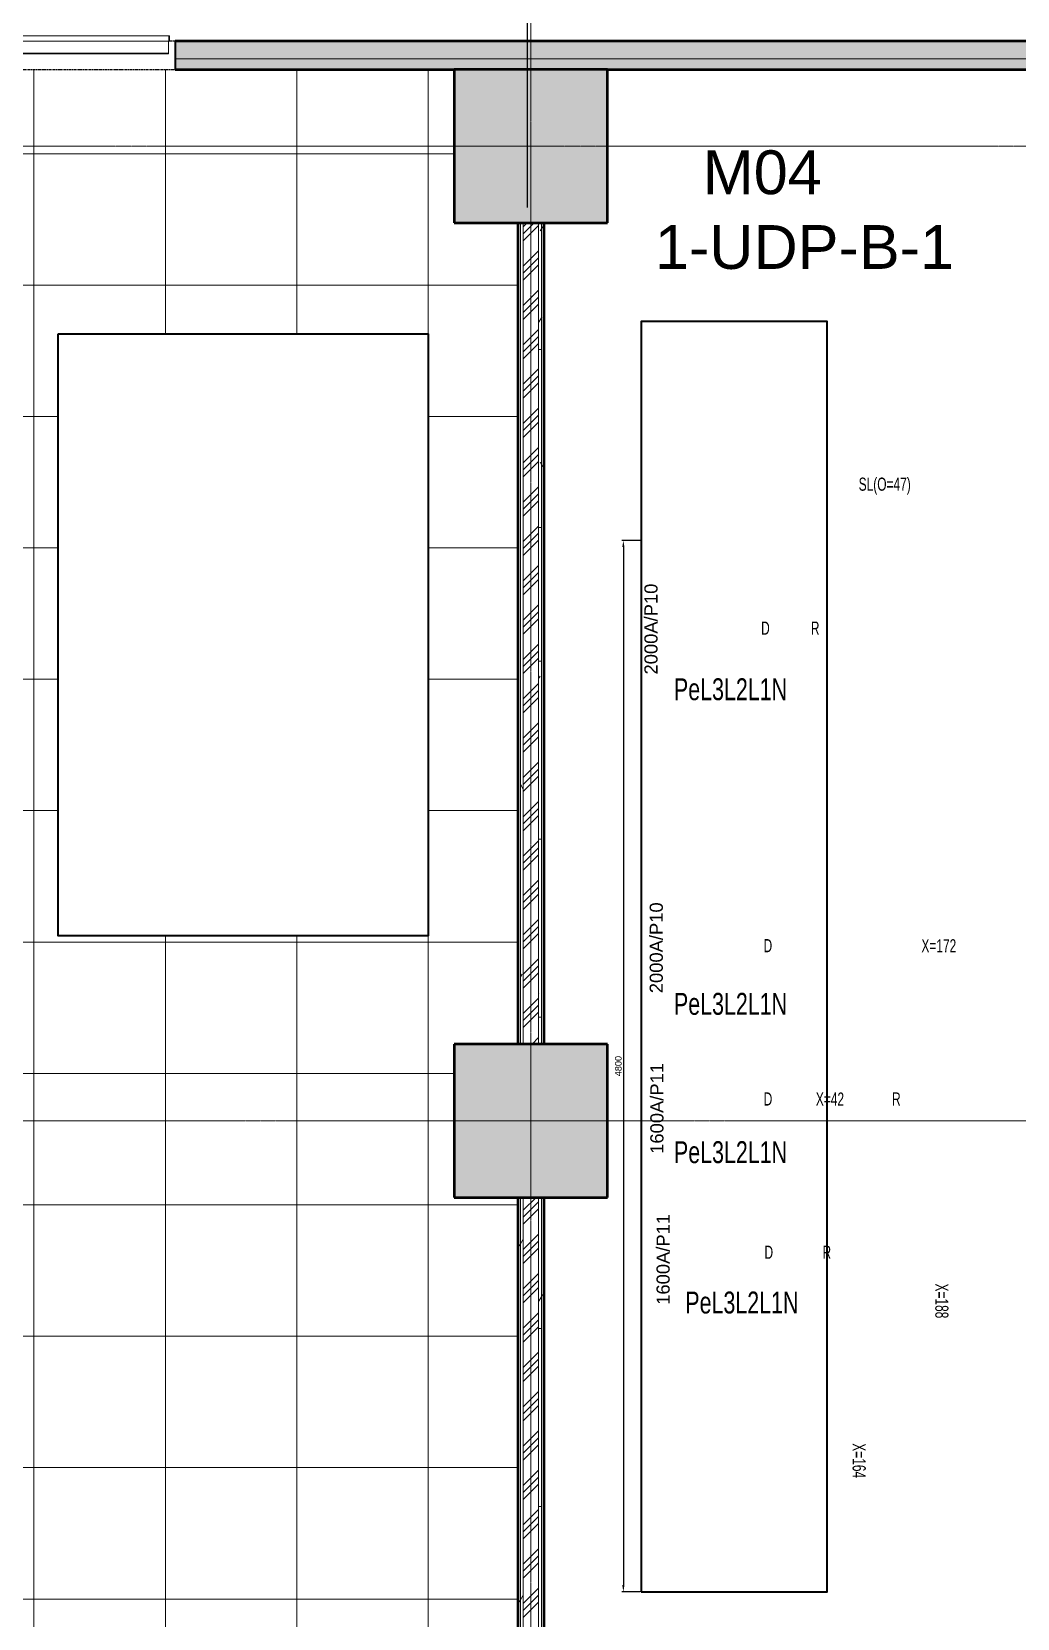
# Model space of a CAD drawing. Header units: millimetres. Extents: x -18178 to 96133, y -22425 to 61598.
# Drawn here: x 36351 to 40850, y 48258 to 55503 of the extents above; entities that cross this region are included whole.
import ezdxf
from ezdxf.enums import TextEntityAlignment as Align

# ---------------------------------------------------------------- set-up
doc = ezdxf.new("R2010")
doc.units = ezdxf.units.MM
doc.linetypes.add('Centre', pattern=[10, 6, -1.25, 1.5, -1.25])
doc.linetypes.add('Demolished_2_', pattern=[7.14375, 4.7625, -2.38125])
for name, color, linetype, lineweight, true_color in [('A-FLOR-PATT', 7, 'Continuous', 9, 0x7f7f7f), ('A-WALL', 7, 'Continuous', 9, 0x7f7f7f), ('A-WALL-PATT', 7, 'Continuous', 18, 0x7f7f7f), ('I-WALL', 7, 'Continuous', 9, 0x7f7f7f), ('S-COLS', 7, 'Continuous', 9, 0x7f7f7f)]:
    doc.layers.add(name, color=color, linetype=linetype, lineweight=lineweight, true_color=true_color)
for name, color, linetype, lineweight in [('A-GLAZ', 7, 'Continuous', 9), ('E-ELEC-EQPM', 7, 'Continuous', 35), ('S-GRID', 7, 'Continuous', 9)]:
    doc.layers.add(name, color=color, linetype=linetype, lineweight=lineweight)
for name, color, linetype in [('EAE-BB-B-IN-002-KXA 2000A', 131, 'Continuous'), ('EAE-BB-B-IN-003-KXA 2000A', 131, 'Continuous'), ('EAE-BB-B-OUT-001-KXA 2000A', 131, 'Continuous'), ('EAE-BB-B-OUT-003-KXA 1600A', 140, 'Continuous'), ('EAE-BB-B-OUT-004-KXA 1600A', 140, 'Continuous'), ('eae-bb-mım.', 7, 'Continuous'), ('EAE-LVP-PANEL', 40, 'Continuous')]:
    doc.layers.add(name, color=color, linetype=linetype)
doc.styles.get("Standard").update_dxf_attribs({"font": 'arial.ttf'})
doc.dimstyles.new('PROJETEXT30', dxfattribs={"dimscale": 0.3, "dimtxt": 100, "dimasz": 100, "dimexe": 25, "dimexo": 12.5, "dimgap": 25, "dimtad": 1, "dimdec": 4, "dimzin": 12, "dimdsep": 46, "dimtxsty": 'Standard', "dimcen": 0.09, "dimclrd": 3, "dimclre": 3, "dimclrt": 1, "dimazin": 3, "dimtfac": 1, "dimtdec": 4, "dimtofl": 0, "dimtmove": 1, "dimatfit": 2, "dimfxl": 1, "dimtolj": 1, "dimtzin": 0, "dimarcsym": 0})
pattern_1 = [(0, (0, 0), (812.8, 203.2), [67.056, -542.544, 67.056, -542.544, -3251.2]), (0, (0, 0), (812.8, 203.2), [-1219.2, 67.056, -1152.144, 67.056, -542.544, -1422.4]), (0, (0, 0), (812.8, 203.2), [-3048, 67.056, -339.344, 67.056, -948.944]), (120, (304.8, 101.6), (-582.37636, 602.30545), [67.056, -542.544, 67.056, -542.544, -3251.2]), (120, (304.8, 101.6), (-582.37636, 602.30545), [-1219.2, 67.056, -1152.144, 67.056, -542.544, -1422.4]), (120, (304.8, 101.6), (-582.37636, 602.30545), [-3048, 67.056, -339.344, 67.056, -948.944]), (240, (406.4, 508), (-230.42364, -805.50545), [67.056, -542.544, 67.056, -542.544, -3251.2]), (240, (406.4, 508), (-230.42364, -805.50545), [-1219.2, 67.056, -1152.144, 67.056, -542.544, -1422.4]), (240, (406.4, 508), (-230.42364, -805.50545), [-3048, 67.056, -339.344, 67.056, -948.944])]
pattern_2 = [(45, (0, 0), (-89.80256, 89.80256), []), (45, (31.75, 0), (0, 179.60512), []), (45, (-31.75, 0), (0, 179.60512), [])]

# ---------------------------------------------------------------- blocks, each defined once
blk = doc.blocks.new('STR-Conc-Precast Rectangular Column Nwt - 700 x 700 mm-1105278-Busbar Distribution First Floor  Layout - Phase 1')
at = {"layer": 'S-COLS', "lineweight": 35, "true_color": 0xf2f2f2}
blk.add_hatch(color=7, dxfattribs=at).paths.add_polyline_path([(350, 350), (-350, 350), (-350, -350), (350, -350)], flags=0)
at = {"layer": 'S-COLS', "color": 254, "lineweight": 50, "true_color": 0xcccccc}
for p, q in [((350, 350), (-350, 350)), ((-350, 350), (-350, -350)), ((350, -350), (350, 350)), ((-350, -350), (350, -350))]:
    blk.add_line(p, q, dxfattribs=at)
blk = doc.blocks.new('STR-Conc-Precast Rectangular Column Nwt - 700 x 700 mm-835840-Busbar Distribution First Floor  Layout - Phase 1')
at = {"layer": 'S-COLS', "lineweight": 35, "true_color": 0xf2f2f2}
blk.add_hatch(color=7, dxfattribs=at).paths.add_polyline_path([(226.7, 350), (-350, 350), (-350, -350), (350, -350), (350, 350)], flags=0)
at = {"layer": 'S-COLS', "color": 254, "lineweight": 50, "true_color": 0xcccccc}
for p, q in [((350, 350), (-350, 350)), ((-350, 350), (-350, -350)), ((350, -350), (350, 350)), ((-350, -350), (350, -350))]:
    blk.add_line(p, q, dxfattribs=at)
blk = doc.blocks.new('L01_Grilled Window - 1900x3050mm-958790-Busbar Distribution First Floor  Layout - Phase 1')
at = {"layer": 'A-GLAZ', "color": 253, "lineweight": 18, "true_color": 0xaaaaaa}
for p, q in [((-947, 90), (-950, 90)), ((-950, 90), (-950, 65)), ((-947, 65), (-947, 90)), ((947, 90), (-947, 90)), ((947, 90), (947, 65)), ((950, 90), (947, 90)), ((950, 65), (950, 90)), ((-945, 11), (-945, 65)), ((-945, 65), (945, 65)), ((-945, 8), (-945, 11)), ((-945, 11), (945, 11)), ((-945, 8), (945, 8)), ((945, 65), (945, 11)), ((945, 11), (945, 8))]:
    blk.add_line(p, q, dxfattribs=at)
blk = doc.blocks.new('IL021-ARP-ZZ-XX-M3-J-A-0001_rvt-1-Busbar Distribution First Floor  Layout - Phase 1')
at = {"layer": 'A-FLOR-PATT', "true_color": 0xd2d2d2}
h = blk.add_hatch(dxfattribs=at)
h.set_pattern_fill('FP_5', color=254, style=0, pattern_type=2)
h.set_pattern_definition([(270, (53160.5, 50146), (600, 4e-14), []), (0, (53160.5, 50146), (0, 600), [])])
h.paths.add_polyline_path([(46186.8, 44636), (46200, 44636.7), (46200, 46006), (48540, 46006), (48540, 50256), (48250, 50256), (48250, 50956), (48540, 50956), (48540, 54706), (48250, 54706), (48250, 55406), (43660, 55406), (43660, 44636), (44050, 44636), (44050, 44656), (44093, 44654.4), (44116, 44642), (44120, 44636), (46050, 44636), (46054, 44642), (46080, 44656), (46120, 44656), (46120, 44636)], flags=0)
h.paths.add_polyline_path([(55260, 44636), (55260, 47146), (54490.4, 47146), (54490.4, 46988.1), (55024.7, 46988.1), (55024.7, 46178.1), (54004.3, 46178.1), (54004.3, 45946), (54960.5, 45946), (54960.5, 45346), (54004.3, 45346), (54004.3, 44656), (54035, 44656), (54035, 44636), (54589.7, 44636), (54593.7, 44642), (54619.7, 44656), (54659.7, 44656), (54659.7, 44636), (54774.6, 44636)], flags=0)
h.paths.add_polyline_path([(53589.7, 44636), (53589.7, 44656), (53632.7, 44654.4), (53655.7, 44642), (53659.7, 44636), (53804.3, 44637.4), (53804.3, 45346), (52341.5, 45346), (52341.5, 44636), (53406.9, 44636)], flags=0)
h.paths.add_polyline_path([(51000, 44636), (51965, 44636), (51965, 44656), (52008, 44654.4), (52031, 44642), (52035, 44636), (52141.5, 44637.7), (52141.5, 45346), (51360.5, 45346), (51360.5, 45946), (52141.5, 45946), (52141.5, 46178.1), (51504.7, 46178.1), (51504.7, 46988.1), (54290.4, 46988.1), (54290.4, 47146), (48660, 47146), (48660, 46006), (51000, 46006), (51000, 45656)], flags=0)
h.paths.add_polyline_path([(53804.3, 45946), (53804.3, 46178.1), (52341.5, 46178.1), (52341.5, 45946), (53406.9, 45946)], flags=0)
h.paths.add_polyline_path([(47185.5, 51450.3), (46441.5, 51450.3), (46441.5, 54200.3), (48131.5, 54200.3), (48131.5, 51450.3), (47740.1, 51450.3)], flags=0)
h.paths.add_polyline_path([(43683.4, 54645.3), (43683.4, 55245.3), (44283.4, 55245.3), (44283.4, 54645.3), (43832.3, 54645.3)], flags=0)
at = {"layer": 'A-WALL-PATT', "lineweight": 25, "true_color": 0xf2f2f2}
h = blk.add_hatch(color=7, dxfattribs=at)
h.paths.add_polyline_path([(68450, 55456), (68530, 55456), (68530, 55536), (65934.7, 55536), (65934.7, 55456), (67084.7, 55456)], flags=0)
h.paths.add_polyline_path([(64134.7, 55456), (64134.7, 55536), (63675, 55536), (63675, 55456), (64007.2, 55456)], flags=0)
h.paths.add_polyline_path([(58878, 55456), (59625, 55456), (59625, 55536), (46975, 55536), (46975, 55456), (56142.4, 55456)], flags=0)
h.paths.add_polyline_path([(44516.2, 55456), (45025, 55456), (45025, 55536), (10025, 55536), (10025, 55456), (43832.3, 55456)], flags=0)
at = {"layer": 'A-WALL-PATT', "lineweight": 5, "true_color": 0xf2f2f2}
h = blk.add_hatch(color=7, dxfattribs=at)
h.paths.add_polyline_path([(68400, 55406), (68450, 55406), (68450, 55456), (65934.7, 55456), (65934.7, 55406), (67084.7, 55406)], flags=0)
h.paths.add_polyline_path([(63715, 55406), (64134.7, 55406), (64134.7, 55456), (63675, 55456), (63675, 55406), (63710, 55406)], flags=0)
h.paths.add_polyline_path([(59495, 55406), (59625, 55406), (59625, 55456), (46975, 55456), (46975, 55406), (59490, 55406)], flags=0)
h.paths.add_polyline_path([(43540, 55406), (45025, 55406), (45025, 55456), (10075, 55456), (10075, 55406), (42464.6, 55406)], flags=0)
at = {"layer": 'A-WALL-PATT', "lineweight": 9, "true_color": 0xaaaaaa}
h = blk.add_hatch(dxfattribs=at)
h.set_pattern_fill('FP_2', color=253, style=0, pattern_type=2)
h.set_pattern_definition(pattern_1)
h.paths.add_polyline_path([(48565, 50956), (48565, 54706), (48552.5, 54706), (48552.5, 50956)], flags=0)
at = {"layer": 'A-WALL-PATT', "lineweight": 9, "true_color": 0xd2d2d2}
h = blk.add_hatch(dxfattribs=at)
h.set_pattern_fill('FP_3', color=254, style=0, pattern_type=2)
h.set_pattern_definition(pattern_2)
h.paths.add_polyline_path([(48635, 50956), (48635, 54706), (48565, 54706), (48565, 50956)], flags=0)
at = {"layer": 'A-WALL-PATT', "lineweight": 9, "true_color": 0xaaaaaa}
h = blk.add_hatch(dxfattribs=at)
h.set_pattern_fill('FP_2', color=253, style=0, pattern_type=2)
h.set_pattern_definition(pattern_1)
h.paths.add_polyline_path([(48647.5, 50956), (48647.5, 54706), (48635, 54706), (48635, 50956)], flags=0)
h = blk.add_hatch(dxfattribs=at)
h.set_pattern_fill('FP_2', color=253, style=0, pattern_type=2)
h.set_pattern_definition(pattern_1)
h.paths.add_polyline_path([(48660, 50956), (48660, 54706), (48647.5, 54706), (48647.5, 50956)], flags=0)
h = blk.add_hatch(dxfattribs=at)
h.set_pattern_fill('FP_2', color=253, style=0, pattern_type=2)
h.set_pattern_definition(pattern_1)
h.paths.add_polyline_path([(48540, 46006), (48552.5, 46006), (48552.5, 50256), (48540, 50256), (48540, 47026.6)], flags=0)
h = blk.add_hatch(dxfattribs=at)
h.set_pattern_fill('FP_2', color=253, style=0, pattern_type=2)
h.set_pattern_definition(pattern_1)
h.paths.add_polyline_path([(48565, 46006), (48565, 50256), (48552.5, 50256), (48552.5, 46006)], flags=0)
at = {"layer": 'A-WALL-PATT', "lineweight": 9, "true_color": 0xd2d2d2}
h = blk.add_hatch(dxfattribs=at)
h.set_pattern_fill('FP_3', color=254, style=0, pattern_type=2)
h.set_pattern_definition(pattern_2)
h.paths.add_polyline_path([(48565, 46006), (48635, 46006), (48635, 50256), (48565, 50256), (48565, 47026.6)], flags=0)
at = {"layer": 'A-WALL-PATT', "lineweight": 9, "true_color": 0xaaaaaa}
h = blk.add_hatch(dxfattribs=at)
h.set_pattern_fill('FP_2', color=253, style=0, pattern_type=2)
h.set_pattern_definition(pattern_1)
h.paths.add_polyline_path([(48647.5, 46006), (48647.5, 47171), (48635, 47171), (48635, 46006)], flags=0)
h.paths.add_polyline_path([(48647.5, 47241), (48647.5, 50256), (48635, 50256), (48635, 47241)], flags=0)
h = blk.add_hatch(dxfattribs=at)
h.set_pattern_fill('FP_2', color=253, style=0, pattern_type=2)
h.set_pattern_definition(pattern_1)
h.paths.add_polyline_path([(48660, 46006), (48660, 47158.5), (48647.5, 47158.5), (48647.5, 46006)], flags=0)
h.paths.add_polyline_path([(48660, 47253.5), (48660, 50256), (48647.5, 50256), (48647.5, 47253.5)], flags=0)
at = {"layer": 'A-WALL', "color": 253, "linetype": 'Demolished_2_', "lineweight": 25, "true_color": 0xaaaaaa}
for p, q in [((46975, 55536), (46945, 55536)), ((45025, 55406), (46975, 55406))]:
    blk.add_line(p, q, dxfattribs=at)
at = {"layer": 'A-WALL', "color": 254, "lineweight": 50, "true_color": 0xcccccc}
for p, q in [((59625, 55536), (46975, 55536)), ((46975, 55406), (48250, 55406)), ((48950, 55406), (55260, 55406))]:
    blk.add_line(p, q, dxfattribs=at)
at = {"layer": 'A-WALL', "color": 254, "lineweight": 35, "true_color": 0xe5e5e5}
for p, q in [((46975, 55536), (46975, 55471)), ((46975, 55471), (46975, 55456)), ((46975, 55456), (46975, 55406))]:
    blk.add_line(p, q, dxfattribs=at)
at = {"layer": 'A-WALL', "color": 253, "linetype": 'Demolished_2_', "true_color": 0xaaaaaa}
for p, q in [((46975, 55456), (46975, 55536)), ((46975, 55406), (46975, 55456))]:
    blk.add_line(p, q, dxfattribs=at)
at = {"layer": 'A-WALL', "color": 254, "lineweight": 18, "true_color": 0xcccccc}
blk.add_line((59625, 55456), (46975, 55456), dxfattribs=at)
at = {"layer": 'A-WALL', "color": 253, "lineweight": 18, "true_color": 0xaaaaaa}
for p, q in [((48552.5, 50956), (48552.5, 54706)), ((48565, 50956), (48565, 54706)), ((48635, 50956), (48635, 54706)), ((48647.5, 50956), (48647.5, 54706)), ((48552.5, 50256), (48552.5, 46006)), ((48565, 50256), (48565, 46006)), ((48635, 50256), (48635, 47241)), ((48647.5, 50256), (48647.5, 47253.5))]:
    blk.add_line(p, q, dxfattribs=at)
at = {"layer": 'I-WALL', "color": 253, "lineweight": 50, "true_color": 0xaaaaaa}
for p, q in [((48540, 54706), (48540, 50956)), ((48660, 50956), (48660, 54706)), ((48540, 50256), (48540, 46006)), ((48660, 47266), (48660, 50256))]:
    blk.add_line(p, q, dxfattribs=at)
at = {"layer": 'S-GRID', "color": 253, "linetype": 'Centre', "lineweight": 18, "true_color": 0xaaaaaa}
for p, q in [((48600, -7278.7), (48600, 59074.3)), ((80162.7, 55056), (-5598.5, 55056)), ((80163.2, 50606), (-5598, 50606))]:
    blk.add_line(p, q, dxfattribs=at)
at = {"color": 253, "linetype": 'Demolished_2_', "lineweight": 9, "true_color": 0xaaaaaa}
blk.add_blockref('L01_Grilled Window - 1900x3050mm-958790-Busbar Distribution First Floor  Layout - Phase 1', (46000, 55471), dxfattribs=at)
at = {"color": 253, "linetype": 'Demolished_2_', "lineweight": 9, "true_color": 0xaaaaaa, "rotation": 180}
for name, p in [('STR-Conc-Precast Rectangular Column Nwt - 700 x 700 mm-835840-Busbar Distribution First Floor  Layout - Phase 1', (48600, 55056)), ('STR-Conc-Precast Rectangular Column Nwt - 700 x 700 mm-1105278-Busbar Distribution First Floor  Layout - Phase 1', (48600, 50606))]:
    blk.add_blockref(name, p, dxfattribs=at)
blk = doc.blocks.new('*D203')
at = {"layer": 'Defpoints', "color": 0, "transparency": 16777216}
for p in [(39133.1, 53179.8), (39051.9, 48379.8), (39133.1, 48379.8)]:
    blk.add_point(p, dxfattribs=at)
at = {"layer": 'EAE-LVP-PANEL', "color": 3, "lineweight": -2, "transparency": 16777216}
for p, q in [((39129.3, 53179.8), (39044.4, 53179.8)), ((39051.9, 53149.8), (39051.9, 48409.8)), ((39129.3, 48379.8), (39044.4, 48379.8))]:
    blk.add_line(p, q, dxfattribs=at)
at = {"layer": 'EAE-LVP-PANEL', "color": 3, "transparency": 16777216}
for points in [[(39046.9, 53149.8), (39056.9, 53149.8), (39051.9, 53179.8)], [(39046.9, 48409.8), (39056.9, 48409.8), (39051.9, 48379.8)]]:
    blk.add_solid(points, dxfattribs=at)
at = {"layer": 'EAE-LVP-PANEL', "color": 1, "transparency": 16777216, "insert": (39029.1, 50779.8), "char_height": 30, "attachment_point": 5, "rotation": 90}
blk.add_mtext('\\A1;4800', dxfattribs=at)

msp = doc.modelspace()

# ---------------------------------------------------------------- linework, layer by layer
at = {"layer": 'E-ELEC-EQPM'}
for points in [[(36471.45042, 54124.33022), (38161.45042, 54124.33022), (38161.45042, 51374.33022), (36471.45042, 51374.33022)], [(39132.5646, 48379.82395), (39982.5646, 48379.82395), (39982.5646, 54179.82395), (39132.5646, 54179.82395)]]:
    msp.add_lwpolyline(points, close=True, dxfattribs=at)
at = {"layer": 'eae-bb-mım.'}
msp.add_lwpolyline([(38615, 54700), (38615, 59099.26401)], dxfattribs=at)

# ---------------------------------------------------------------- block references
at = {"layer": 'eae-bb-mım.', "lineweight": 5}
msp.add_blockref('IL021-ARP-ZZ-XX-M3-J-A-0001_rvt-1-Busbar Distribution First Floor  Layout - Phase 1', (-9969.99989, -75.97871), dxfattribs=at)

# ---------------------------------------------------------------- texts
for s, p in [('M04', (39414.40161, 54761.36531)), ('1-UDP-B-1', (39195.93127, 54420.16002))]:
    msp.add_text(s, height=200).set_placement(p)
at = {"layer": 'EAE-BB-B-IN-002-KXA 2000A', "extrusion": (3.44509e-16, 1, 6.12323e-17), "width": 0.65}
for s, p in [('P10', (-39557.83138, 2346.53109, 52906.07395)), ('X=35', (-39557.83138, 2549.66473, 52906.07395))]:
    msp.add_text(s, height=60, rotation=90, dxfattribs=at).set_placement(p, align=Align.MIDDLE)
at = {"layer": 'EAE-BB-B-IN-002-KXA 2000A', "color": 7, "width": 0.65}
for s, p in [('D', (39700.47351, 52779.82395, 3102.5)), ('R', (39927.69266, 52779.82395, 3102.5))]:
    msp.add_text(s, height=60, dxfattribs=at).set_placement(p, align=Align.MIDDLE)
at = {"layer": 'EAE-BB-B-IN-003-KXA 2000A', "color": 7, "width": 0.65}
msp.add_text('SL(O=47)', height=60, dxfattribs=at).set_placement((40245.19425, 53429.82395, 3102.5), align=Align.MIDDLE)
at = {"layer": 'EAE-BB-B-OUT-001-KXA 2000A', "extrusion": (3.44509e-16, 1, 6.12323e-17), "width": 0.65}
for s, p in [('P10', (-39557.83138, 2346.53109, 51456.07395)), ('X=35', (-39557.83138, 2549.66473, 51456.07395))]:
    msp.add_text(s, height=60, rotation=90, dxfattribs=at).set_placement(p, align=Align.MIDDLE)
at = {"layer": 'EAE-BB-B-OUT-001-KXA 2000A', "color": 7, "width": 0.65}
for s, p in [('D', (39711.75912, 51329.82395, 3102.5)), ('X=172', (40492.28993, 51329.82395, 3102.5))]:
    msp.add_text(s, height=60, dxfattribs=at).set_placement(p, align=Align.MIDDLE)
at = {"layer": 'EAE-BB-B-OUT-003-KXA 1600A', "color": 7, "extrusion": (3.44509e-16, 1, 6.12323e-17), "width": 0.65}
for s, p in [('X=35', (-39557.83138, 2593.31202, 50036.07395)), ('P11', (-39557.83138, 2346.53109, 50036.07395))]:
    msp.add_text(s, height=60, rotation=90, dxfattribs=at).set_placement(p, align=Align.MIDDLE)
at = {"layer": 'EAE-BB-B-OUT-003-KXA 1600A', "color": 7, "width": 0.65}
for s, p in [('D', (39715.96209, 49929.82395, 3105)), ('R', (39980.90895, 49929.82395, 3105))]:
    msp.add_text(s, height=60, dxfattribs=at).set_placement(p, align=Align.MIDDLE)
msp.add_text('X=164', height=60, rotation=270, dxfattribs=at).set_placement((40128.58138, 48977.97928, 3105), align=Align.MIDDLE)
at = {"layer": 'EAE-BB-B-OUT-004-KXA 1600A', "extrusion": (3.44509e-16, 1, 6.12323e-17), "width": 0.65}
for s, p in [('X=35', (-39557.83138, 2596.24244, 50736.07395)), ('P11', (-39557.83138, 2346.53109, 50736.07395))]:
    msp.add_text(s, height=60, rotation=90, dxfattribs=at).set_placement(p, align=Align.MIDDLE)
at = {"layer": 'EAE-BB-B-OUT-004-KXA 1600A', "color": 7, "width": 0.65}
for s, p in [('D', (39712.14803, 50629.82395, 3105)), ('X=42', (39995.1553, 50629.82395, 3105)), ('R', (40298.33294, 50629.82395, 3105))]:
    msp.add_text(s, height=60, dxfattribs=at).set_placement(p, align=Align.MIDDLE)
at = {"layer": 'EAE-BB-B-OUT-004-KXA 1600A', "width": 0.65}
msp.add_text('X=188', height=60, rotation=270, dxfattribs=at).set_placement((40506.08138, 49707.53377, 3105), align=Align.MIDDLE)
at = {"layer": 'EAE-LVP-PANEL', "color": 7}
for s, p in [('2000A/P10', (39176.73039, 52775.52081, 2203.1)), ('2000A/P10', (39200.89225, 51320.16576, 2203.1)), ('1600A/P11', (39203.81014, 50586.69563, 2203.1)), ('1600A/P11', (39232.15492, 49897.32395, 2203.1))]:
    msp.add_text(s, height=60, rotation=90, dxfattribs=at).set_placement(p, align=Align.MIDDLE)
at = {"layer": 'EAE-LVP-PANEL', "color": 11, "true_color": 0xf27172, "width": 0.7}
for p in [(39541.21248, 52500.84811, 2203.1), (39541.21248, 51064.29817, 2203.1), (39541.21248, 50386.97916, 2203.1), (39593.06746, 49700.28928, 2203.1)]:
    msp.add_text('PeL3L2L1N', height=100, dxfattribs=at).set_placement(p, align=Align.MIDDLE)

# ---------------------------------------------------------------- dimensions: what is measured, and where the dimension line sits
at = {"layer": 'EAE-LVP-PANEL'}
dim = msp.add_linear_dim(base=(39051.94828, 48379.82395), p1=(39133.09817, 53179.82395), p2=(39133.09817, 48379.82395), angle=90, dimstyle='PROJETEXT30', dxfattribs=at)
dim.commit()
dim.dimension.update_dxf_attribs({"geometry": '*D203', "text_midpoint": (39029.13109, 50779.82395)})

doc.saveas('drawing.dxf')
